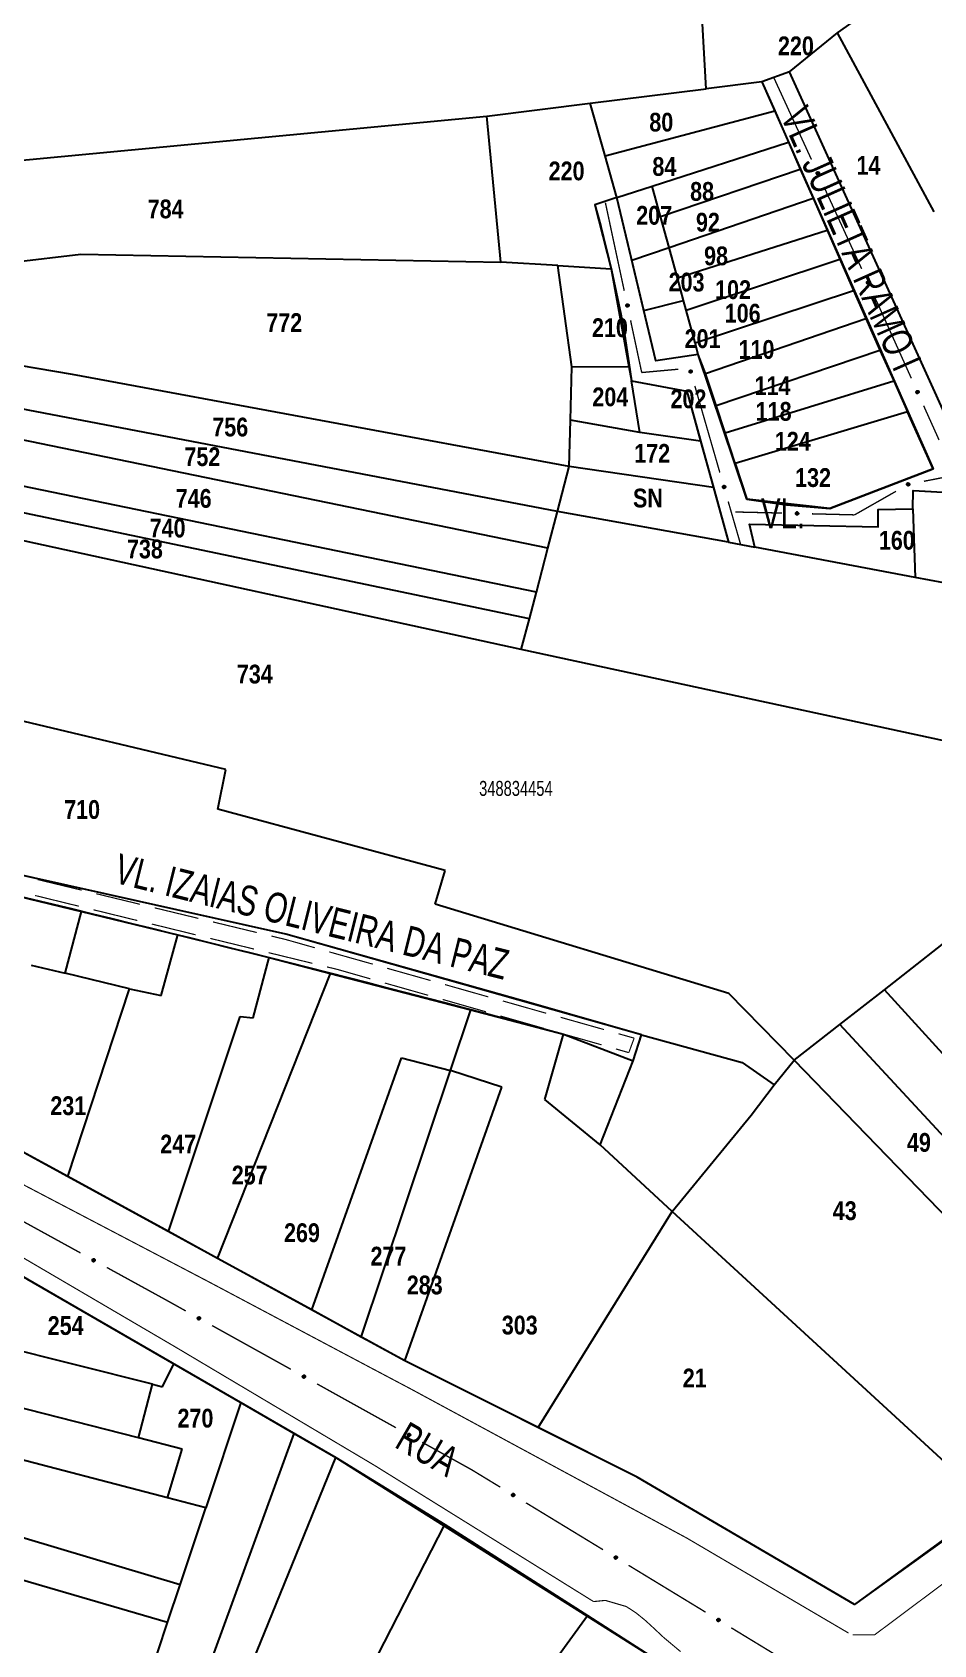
# Model space of a CAD drawing. Extents: x 200120 to 201962, y 4837541 to 4839252.
# Drawn here: x 200840.5 to 200960.5, y 4838831.1 to 4839045.8 of the extents above; entities that cross this region are included whole.
import ezdxf
from ezdxf.enums import TextEntityAlignment as Align

# ---------------------------------------------------------------- set-up
doc = ezdxf.new("R2010")
doc.units = 0
doc.header["$LTSCALE"] = 3
doc.header["$MEASUREMENT"] = 0
for name, color, linetype in [('CD-MALHA-LOTES', 40, 'CONTINUOUS'), ('CD_TXT_QUADRA', 7, 'CONTINUOUS'), ('RU-QUADRAS', 210, 'CONTINUOUS'), ('SV-EIXO-RUA-PAV', 20, 'CONTINUOUS'), ('SV-RUA-PAVIM-S-GUIA-C-GUIA', 7, 'CONTINUOUS'), ('SV-TXT-RUA-N-PAV-S-GUIA-C-GUIA', 7, 'CONTINUOUS'), ('SV-TXT-RUA-PAV-S-GUIA-C-GUIA', 7, 'CONTINUOUS'), ('Th_NmrPort', 1, 'CONTINUOUS')]:
    doc.layers.add(name, color=color, linetype=linetype)
doc.styles.add('3488-34-2D_TXTB$0$ARIAL', font='ARIAL.TTF')
doc.styles.add('ARIAL', font='ARIAL.TTF')
doc.styles.get("Standard").update_dxf_attribs({"font": 'swisscbo.ttf'})

msp = doc.modelspace()

# ---------------------------------------------------------------- linework, layer by layer
at = {"layer": 'CD-MALHA-LOTES'}
for p, q in [((200930.24, 4839038.29), (200929.77, 4839046.94)), ((200947.7, 4839045.74), (200950.43, 4839047.62)), ((200941.34, 4839040.53), (200947.7, 4839045.74)), ((200960.6, 4839021.91), (200947.7, 4839045.74)), ((200941.34, 4839040.53), (200937.67, 4839039.23)), ((200963.08, 4838992.64), (200941.34, 4839040.53)), ((200914.78, 4839036.35), (200930.24, 4839038.29)), ((200937.67, 4839039.23), (200930.24, 4839038.29)), ((200937.67, 4839039.23), (200939.37, 4839035.35)), ((200901.02, 4839034.62), (200914.78, 4839036.35)), ((200916.78, 4839029.35), (200914.78, 4839036.35)), ((200916.78, 4839029.35), (200939.37, 4839035.35)), ((200939.37, 4839035.35), (200941.19, 4839031.18)), ((200835.88, 4839028.45), (200901.02, 4839034.62)), ((200902.88, 4839015.22), (200901.02, 4839034.62)), ((200923.07, 4839025.32), (200941.19, 4839031.18)), ((200941.19, 4839031.18), (200942.77, 4839027.57)), ((200918.36, 4839023.8), (200916.78, 4839029.35)), ((200924.17, 4839021.3), (200942.77, 4839027.57)), ((200942.77, 4839027.57), (200944.47, 4839023.7)), ((200918.36, 4839023.8), (200923.07, 4839025.32)), ((200924.17, 4839021.3), (200923.07, 4839025.32)), ((200918.36, 4839023.8), (200915.4, 4839022.84)), ((200915.4, 4839022.84), (200917.6, 4839014.31)), ((200920.34, 4839015.49), (200918.36, 4839023.8)), ((200925.3, 4839017.14), (200944.47, 4839023.7)), ((200944.47, 4839023.7), (200946.33, 4839019.45)), ((200925.3, 4839017.14), (200924.17, 4839021.3)), ((200926.41, 4839013.1), (200946.33, 4839019.45)), ((200946.33, 4839019.45), (200948.03, 4839015.58)), ((200838, 4839015.18), (200846.98, 4839016.27)), ((200846.98, 4839016.27), (200902.88, 4839015.22)), ((200920.34, 4839015.49), (200925.3, 4839017.14)), ((200926.41, 4839013.1), (200925.3, 4839017.14)), ((200910.48, 4839014.75), (200902.88, 4839015.22)), ((200910.48, 4839014.75), (200917.6, 4839014.31)), ((200912.34, 4839001.28), (200910.48, 4839014.75)), ((200917.6, 4839014.31), (200919.95, 4839001.33)), ((200921.93, 4839008.78), (200920.34, 4839015.49)), ((200927.59, 4839008.79), (200948.03, 4839015.58)), ((200948.03, 4839015.58), (200949.84, 4839011.45)), ((200927.23, 4839010.11), (200926.41, 4839013.1)), ((200921.93, 4839008.78), (200927.23, 4839010.11)), ((200927.59, 4839008.79), (200927.23, 4839010.11)), ((200928.77, 4839004.47), (200949.84, 4839011.45)), ((200949.84, 4839011.45), (200951.48, 4839007.7)), ((200923.52, 4839002.07), (200921.93, 4839008.78)), ((200928.77, 4839004.47), (200927.59, 4839008.79)), ((200930.13, 4839000.37), (200951.48, 4839007.7)), ((200951.48, 4839007.7), (200953.37, 4839003.49)), ((200929.19, 4839002.92), (200928.77, 4839004.47)), ((200931.57, 4838996.14), (200953.37, 4839003.49)), ((200953.37, 4839003.49), (200955.21, 4838999.39)), ((200845.9, 4839000.25), (200838.84, 4839001.43)), ((200912.17, 4838994.19), (200912.34, 4839001.28)), ((200912.34, 4839001.28), (200919.95, 4839001.33)), ((200919.95, 4839001.33), (200920.3, 4838999.42)), ((200929.19, 4839002.92), (200923.52, 4839002.07)), ((200930.13, 4839000.37), (200929.19, 4839002.92)), ((200912.01, 4838988.01), (200845.9, 4839000.25)), ((200921.39, 4838992.52), (200920.3, 4838999.42)), ((200920.3, 4838999.42), (200927.67, 4838998.03)), ((200931.57, 4838996.14), (200930.13, 4839000.37)), ((200932.76, 4838992.49), (200955.21, 4838999.39)), ((200955.21, 4838999.39), (200957.05, 4838995.29)), ((200927.67, 4838998.03), (200929.5, 4838991.38)), ((200910.44, 4838982), (200837.91, 4838995.88)), ((200932.76, 4838992.49), (200931.57, 4838996.14)), ((200957.05, 4838995.29), (200934.1, 4838988.41)), ((200960.47, 4838987.67), (200957.05, 4838995.29)), ((200912.01, 4838988.01), (200912.17, 4838994.19)), ((200921.39, 4838992.52), (200912.17, 4838994.19)), ((200929.5, 4838991.38), (200921.39, 4838992.52)), ((200934.1, 4838988.41), (200932.76, 4838992.49)), ((200909.16, 4838977.11), (200837.24, 4838991.93)), ((200929.5, 4838991.38), (200931.21, 4838985.19)), ((200910.44, 4838982), (200912.01, 4838988.01)), ((200931.21, 4838985.19), (200912.01, 4838988.01)), ((200934.1, 4838988.41), (200935.67, 4838983.64)), ((200907.63, 4838971.26), (200836.25, 4838986)), ((200946.69, 4838982.42), (200960.47, 4838987.67)), ((200931.21, 4838985.19), (200933.21, 4838977.92)), ((200957.74, 4838982.35), (200957.81, 4838984.82)), ((200957.81, 4838984.82), (200964.16, 4838984.45)), ((200906.7, 4838967.72), (200835.67, 4838982.57)), ((200909.16, 4838977.11), (200910.44, 4838982)), ((200933.21, 4838977.92), (200910.44, 4838982)), ((200935.67, 4838983.64), (200940.93, 4838982.89)), ((200940.93, 4838982.89), (200946.69, 4838982.42)), ((200953.13, 4838982.29), (200957.74, 4838982.35)), ((200953.13, 4838979.95), (200953.13, 4838982.29)), ((200957.74, 4838982.35), (200958.06, 4838973.22)), ((200936, 4838980.31), (200953.13, 4838979.95)), ((200936.72, 4838977.24), (200936, 4838980.31)), ((200905.63, 4838963.63), (200835.08, 4838979.05)), ((200933.21, 4838977.92), (200936.72, 4838977.24)), ((200958.06, 4838973.22), (200936.72, 4838977.24)), ((200907.63, 4838971.26), (200909.16, 4838977.11)), ((200963.8, 4838972.16), (200958.06, 4838973.22)), ((200906.7, 4838967.72), (200907.63, 4838971.26)), ((200905.63, 4838963.63), (200906.7, 4838967.72)), ((200973.85, 4838948.87), (200905.63, 4838963.63)), ((200866.28, 4838947.65), (200831.2, 4838956)), ((200865.24, 4838942.37), (200866.28, 4838947.65)), ((200895.5, 4838934.2), (200865.24, 4838942.37)), ((200874.3, 4838925.75), (200827.7, 4838936.11)), ((200953.96, 4838918.35), (200976.11, 4838935.72)), ((200827.5, 4838933.49), (200847.07, 4838928.76)), ((200894.18, 4838929.74), (200895.5, 4838934.2)), ((200844.9, 4838920.54), (200847.07, 4838928.76)), ((200847.07, 4838928.76), (200859.89, 4838925.65)), ((200933.25, 4838917.85), (200894.18, 4838929.74)), ((200878.53, 4838924.56), (200874.3, 4838925.75)), ((200857.68, 4838917.58), (200859.89, 4838925.65)), ((200859.89, 4838925.65), (200872.08, 4838922.62)), ((200906.92, 4838916.56), (200878.53, 4838924.56)), ((200840.39, 4838921.63), (200844.9, 4838920.54)), ((200869.91, 4838914.59), (200872.08, 4838922.62)), ((200872.08, 4838922.62), (200880.22, 4838920.51)), ((200853.47, 4838918.46), (200844.9, 4838920.54)), ((200865.19, 4838882.57), (200880.22, 4838920.51)), ((200880.22, 4838920.51), (200898.93, 4838915.65)), ((200845.25, 4838893.47), (200853.47, 4838918.46)), ((200853.47, 4838918.46), (200857.68, 4838917.58)), ((200941.97, 4838908.95), (200933.25, 4838917.85)), ((200948.04, 4838913.7), (200953.96, 4838918.35)), ((200997.28, 4838870.74), (200953.96, 4838918.35)), ((200896.22, 4838907.57), (200898.93, 4838915.65)), ((200898.93, 4838915.65), (200911.25, 4838912.45)), ((200921.65, 4838912.34), (200906.92, 4838916.56)), ((200858.68, 4838886.14), (200868.22, 4838914.79)), ((200868.22, 4838914.79), (200869.91, 4838914.59)), ((200941.97, 4838908.95), (200948.04, 4838913.7)), ((200991.61, 4838866.68), (200948.04, 4838913.7)), ((200908.77, 4838903.71), (200911.25, 4838912.45)), ((200911.25, 4838912.45), (200920.5, 4838908.86)), ((200920.5, 4838908.86), (200921.65, 4838912.34)), ((200921.65, 4838912.34), (200935.04, 4838908.64)), ((200877.73, 4838875.71), (200889.66, 4838909.26)), ((200889.66, 4838909.26), (200896.22, 4838907.57)), ((200916.13, 4838897.71), (200920.5, 4838908.86)), ((200935.04, 4838908.64), (200939.31, 4838905.7)), ((200939.31, 4838905.7), (200941.97, 4838908.95)), ((200986.44, 4838862.99), (200941.97, 4838908.95)), ((200884.31, 4838872.1), (200896.22, 4838907.57)), ((200903.02, 4838905.39), (200896.22, 4838907.57)), ((200890.13, 4838868.92), (200903.02, 4838905.39)), ((200936.22, 4838901.64), (200939.31, 4838905.7)), ((200916.13, 4838897.71), (200908.77, 4838903.71)), ((200925.72, 4838888.82), (200936.22, 4838901.64)), ((200845.25, 4838893.47), (200834.76, 4838899.19)), ((200925.72, 4838888.82), (200916.13, 4838897.71)), ((200858.68, 4838886.14), (200845.25, 4838893.47)), ((200907.86, 4838860.06), (200925.72, 4838888.82)), ((200968.14, 4838849.78), (200925.72, 4838888.82)), ((200865.19, 4838882.57), (200858.68, 4838886.14)), ((200877.73, 4838875.71), (200865.19, 4838882.57)), ((200839.79, 4838879.84), (200859.39, 4838868.52)), ((200884.31, 4838872.1), (200877.73, 4838875.71)), ((200885.07, 4838871.68), (200884.31, 4838872.1)), ((200856.53, 4838865.83), (200835.98, 4838870.99)), ((200890.13, 4838868.92), (200885.07, 4838871.68)), ((200854.67, 4838858.68), (200812.8, 4838869.39)), ((200857.88, 4838865.49), (200859.39, 4838868.52)), ((200859.39, 4838868.52), (200868.27, 4838863.38)), ((200907.86, 4838860.06), (200890.13, 4838868.92)), ((200854.67, 4838858.68), (200856.53, 4838865.83)), ((200856.53, 4838865.83), (200857.88, 4838865.49)), ((200858.53, 4838850.7), (200811.09, 4838863.05)), ((200868.27, 4838863.38), (200863.61, 4838849.38)), ((200868.27, 4838863.38), (200875.41, 4838859.26)), ((200850.68, 4838791.75), (200875.41, 4838859.26)), ((200875.41, 4838859.26), (200880.94, 4838856.08)), ((200921.04, 4838853.47), (200907.86, 4838860.06)), ((200860.48, 4838857.19), (200854.67, 4838858.68)), ((200858.53, 4838850.7), (200860.48, 4838857.19)), ((200854.08, 4838790.23), (200880.94, 4838856.08)), ((200880.94, 4838856.08), (200895.43, 4838847.17)), ((200860.2, 4838839.14), (200808.77, 4838854.46)), ((200949.99, 4838836.51), (200921.04, 4838853.47)), ((200863.61, 4838849.38), (200858.53, 4838850.7)), ((200858.52, 4838834.09), (200807.31, 4838849.06)), ((200860.2, 4838839.14), (200863.61, 4838849.38)), ((200968.14, 4838849.78), (200949.99, 4838836.51)), ((200863.98, 4838785.81), (200895.43, 4838847.17)), ((200895.43, 4838847.17), (200914.42, 4838835.02)), ((200858.52, 4838834.09), (200860.2, 4838839.14)), ((200855.57, 4838825.21), (200858.52, 4838834.09)), ((200875.1, 4838780.84), (200914.42, 4838835.02)), ((200914.42, 4838835.02), (200923.83, 4838829))]:
    msp.add_line(p, q, dxfattribs=at)
at = {"layer": 'RU-QUADRAS', "color": 6, "linetype": 'Continuous'}
for points in [[(200963.08, 4838992.64), (200941.34, 4839040.53), (200937.67, 4839039.23), (200960.47, 4838987.67), (200946.69, 4838982.42), (200935.67, 4838983.64), (200929.19, 4839002.92), (200923.52, 4839002.07), (200918.36, 4839023.8), (200915.4, 4839022.84, -0.036532), (200920.3, 4838999.42), (200927.67, 4838998.03), (200933.21, 4838977.92), (200936.72, 4838977.24), (200936, 4838980.31), (200953.13, 4838979.95), (200953.13, 4838982.29), (200957.74, 4838982.35), (200957.81, 4838984.82), (200969.55, 4838984.14)], [(200827.5, 4838933.49, -0.007432), (200911.25, 4838912.45), (200920.5, 4838908.86), (200921.65, 4838912.34), (200874.3, 4838925.75), (200827.7, 4838936.11)], [(200799.86, 4838821.23), (200818.88, 4838891.93), (200880.94, 4838856.08), (200923.83, 4838829, -0.036089)]]:
    msp.add_lwpolyline(points, format="xyb", dxfattribs=at)
msp.add_lwpolyline([(201064.19, 4838918.64), (200949.99, 4838836.51), (200921.04, 4838853.47), (200890.13, 4838868.92), (200823.66, 4838905.25)], dxfattribs=at)
at = {"layer": 'SV-EIXO-RUA-PAV', "const_width": 0.18}
for points in [[(200939.25, 4839039.75), (200944.26, 4839028.85)], [(200945.93, 4839025.21), (200950.94, 4839014.31)], [(200916.82, 4839023.12), (200919.33, 4839011.39)], [(200952.61, 4839010.67), (200953.45, 4839008.86)], [(200920.17, 4839007.47), (200921.63, 4839000.63)], [(200953.45, 4839008.86), (200953.55, 4839008.63)], [(200953.55, 4839008.63), (200957.55, 4838999.74)], [(200921.66, 4839000.51), (200926.52, 4839000.95)], [(200921.63, 4839000.63), (200921.66, 4839000.51)], [(200928.73, 4838998.72), (200932.06, 4838987.19)], [(200959.19, 4838996.09), (200961.24, 4838991.53)], [(200965.06, 4838987.17), (200959.22, 4838986.03)], [(200955.51, 4838984.7), (200950.29, 4838981.73)], [(200933.17, 4838983.34), (200934.56, 4838978.54)], [(200934.34, 4838981.94), (200934.13, 4838981.95)], [(200940.34, 4838981.8), (200934.34, 4838981.94)], [(200949.98, 4838981.56), (200944.34, 4838981.7)], [(200950.29, 4838981.73), (200949.98, 4838981.56)], [(200934.56, 4838978.54), (200934.8, 4838977.7)], [(200836.43, 4838889.08), (200846.95, 4838883.3)], [(200850.45, 4838881.37), (200858.34, 4838877.04)], [(200858.34, 4838877.04), (200858.77, 4838876.8)], [(200858.77, 4838876.8), (200860.96, 4838875.58)], [(200864.46, 4838873.64), (200874.95, 4838867.81)], [(200878.44, 4838865.87), (200888.93, 4838860.04)], [(200892.43, 4838858.1), (200898.55, 4838854.7)], [(200898.55, 4838854.7), (200899.02, 4838854.44)], [(200899.02, 4838854.44), (200902.83, 4838852.12)], [(200906.25, 4838850.04), (200916.5, 4838843.8)], [(200919.91, 4838841.72), (200930.16, 4838835.48)], [(200933.58, 4838833.4), (200943.83, 4838827.16)]]:
    msp.add_lwpolyline(points, dxfattribs=at)
at = {"layer": 'SV-EIXO-RUA-PAV'}
for points in [[(200945.14, 4839027.21), (200945.18, 4839027.19), (200945.22, 4839027.17), (200945.24, 4839027.14), (200945.26, 4839027.11), (200945.27, 4839027.07), (200945.27, 4839027.04), (200945.27, 4839027), (200945.26, 4839026.95), (200945.23, 4839026.91), (200945.2, 4839026.89), (200945.17, 4839026.87), (200945.14, 4839026.86), (200945.1, 4839026.86), (200945.06, 4839026.86), (200945.01, 4839026.88), (200944.98, 4839026.9), (200944.95, 4839026.93), (200944.94, 4839026.96), (200944.93, 4839026.99), (200944.92, 4839027.03), (200944.92, 4839027.07), (200944.94, 4839027.12), (200944.97, 4839027.15), (200944.99, 4839027.18), (200945.02, 4839027.19), (200945.06, 4839027.2), (200945.09, 4839027.21), (200945.14, 4839027.21)], [(200951.82, 4839012.67), (200951.86, 4839012.65), (200951.9, 4839012.63), (200951.92, 4839012.6), (200951.94, 4839012.57), (200951.95, 4839012.53), (200951.96, 4839012.5), (200951.95, 4839012.46), (200951.94, 4839012.41), (200951.91, 4839012.38), (200951.88, 4839012.35), (200951.85, 4839012.33), (200951.82, 4839012.32), (200951.78, 4839012.32), (200951.74, 4839012.32), (200951.69, 4839012.34), (200951.66, 4839012.36), (200951.64, 4839012.39), (200951.62, 4839012.42), (200951.61, 4839012.46), (200951.6, 4839012.49), (200951.61, 4839012.53), (200951.62, 4839012.58), (200951.65, 4839012.61), (200951.67, 4839012.64), (200951.7, 4839012.65), (200951.74, 4839012.67), (200951.77, 4839012.67), (200951.82, 4839012.67)], [(200919.83, 4839009.59), (200919.87, 4839009.57), (200919.9, 4839009.54), (200919.92, 4839009.5), (200919.93, 4839009.47), (200919.93, 4839009.44), (200919.93, 4839009.4), (200919.91, 4839009.36), (200919.89, 4839009.32), (200919.86, 4839009.29), (200919.82, 4839009.27), (200919.79, 4839009.26), (200919.76, 4839009.26), (200919.72, 4839009.26), (200919.68, 4839009.27), (200919.64, 4839009.3), (200919.61, 4839009.33), (200919.59, 4839009.36), (200919.58, 4839009.4), (200919.58, 4839009.43), (200919.58, 4839009.47), (200919.59, 4839009.51), (200919.62, 4839009.55), (200919.65, 4839009.58), (200919.68, 4839009.6), (200919.72, 4839009.61), (200919.75, 4839009.61), (200919.79, 4839009.61), (200919.83, 4839009.59)], [(200928.24, 4839000.81), (200928.28, 4839000.78), (200928.31, 4839000.75), (200928.33, 4839000.72), (200928.34, 4839000.69), (200928.35, 4839000.66), (200928.35, 4839000.62), (200928.34, 4839000.58), (200928.32, 4839000.54), (200928.29, 4839000.5), (200928.26, 4839000.48), (200928.22, 4839000.47), (200928.19, 4839000.46), (200928.15, 4839000.47), (200928.11, 4839000.48), (200928.07, 4839000.5), (200928.04, 4839000.53), (200928.02, 4839000.56), (200928, 4839000.59), (200928, 4839000.63), (200928, 4839000.66), (200928.01, 4839000.7), (200928.03, 4839000.75), (200928.06, 4839000.78), (200928.09, 4839000.8), (200928.12, 4839000.81), (200928.16, 4839000.82), (200928.2, 4839000.82), (200928.24, 4839000.81)], [(200958.41, 4838998.09), (200958.46, 4838998.07), (200958.49, 4838998.05), (200958.52, 4838998.02), (200958.53, 4838997.99), (200958.54, 4838997.96), (200958.55, 4838997.92), (200958.55, 4838997.88), (200958.53, 4838997.83), (200958.5, 4838997.8), (200958.48, 4838997.77), (200958.44, 4838997.75), (200958.41, 4838997.74), (200958.37, 4838997.74), (200958.33, 4838997.74), (200958.29, 4838997.76), (200958.25, 4838997.78), (200958.23, 4838997.81), (200958.21, 4838997.84), (200958.2, 4838997.88), (200958.2, 4838997.91), (200958.2, 4838997.96), (200958.22, 4838998), (200958.24, 4838998.04), (200958.27, 4838998.06), (200958.3, 4838998.08), (200958.33, 4838998.09), (200958.37, 4838998.09), (200958.41, 4838998.09)], [(200932.68, 4838985.43), (200932.72, 4838985.41), (200932.75, 4838985.38), (200932.77, 4838985.35), (200932.79, 4838985.32), (200932.79, 4838985.28), (200932.79, 4838985.25), (200932.78, 4838985.21), (200932.76, 4838985.16), (200932.73, 4838985.13), (200932.7, 4838985.11), (200932.66, 4838985.1), (200932.63, 4838985.09), (200932.59, 4838985.09), (200932.55, 4838985.1), (200932.51, 4838985.13), (200932.48, 4838985.16), (200932.46, 4838985.19), (200932.45, 4838985.22), (200932.44, 4838985.26), (200932.44, 4838985.29), (200932.45, 4838985.33), (200932.47, 4838985.38), (200932.5, 4838985.41), (200932.53, 4838985.43), (200932.57, 4838985.44), (200932.6, 4838985.45), (200932.64, 4838985.45), (200932.68, 4838985.43)], [(200957.31, 4838985.6), (200957.3, 4838985.55), (200957.28, 4838985.51), (200957.25, 4838985.48), (200957.22, 4838985.46), (200957.19, 4838985.45), (200957.15, 4838985.44), (200957.11, 4838985.44), (200957.06, 4838985.45), (200957.03, 4838985.48), (200957, 4838985.5), (200956.98, 4838985.53), (200956.97, 4838985.56), (200956.96, 4838985.6), (200956.96, 4838985.64), (200956.97, 4838985.69), (200956.99, 4838985.73), (200957.02, 4838985.75), (200957.05, 4838985.77), (200957.08, 4838985.79), (200957.12, 4838985.79), (200957.16, 4838985.79), (200957.2, 4838985.78), (200957.24, 4838985.76), (200957.27, 4838985.73), (200957.29, 4838985.71), (200957.3, 4838985.67), (200957.31, 4838985.64), (200957.31, 4838985.6)], [(200942.48, 4838981.63), (200942.44, 4838981.6), (200942.4, 4838981.58), (200942.37, 4838981.57), (200942.33, 4838981.57), (200942.3, 4838981.57), (200942.26, 4838981.58), (200942.23, 4838981.6), (200942.19, 4838981.64), (200942.17, 4838981.68), (200942.16, 4838981.71), (200942.16, 4838981.75), (200942.16, 4838981.78), (200942.18, 4838981.82), (200942.2, 4838981.85), (200942.24, 4838981.89), (200942.27, 4838981.91), (200942.31, 4838981.92), (200942.34, 4838981.92), (200942.38, 4838981.92), (200942.41, 4838981.91), (200942.45, 4838981.88), (200942.48, 4838981.85), (200942.5, 4838981.81), (200942.51, 4838981.78), (200942.51, 4838981.74), (200942.51, 4838981.71), (200942.5, 4838981.67), (200942.48, 4838981.63)], [(200848.63, 4838882.5), (200848.67, 4838882.52), (200848.72, 4838882.52), (200848.75, 4838882.51), (200848.78, 4838882.5), (200848.81, 4838882.48), (200848.84, 4838882.45), (200848.86, 4838882.42), (200848.87, 4838882.37), (200848.87, 4838882.32), (200848.87, 4838882.29), (200848.85, 4838882.25), (200848.83, 4838882.23), (200848.81, 4838882.2), (200848.77, 4838882.18), (200848.72, 4838882.17), (200848.68, 4838882.16), (200848.64, 4838882.17), (200848.61, 4838882.19), (200848.58, 4838882.21), (200848.56, 4838882.23), (200848.54, 4838882.27), (200848.52, 4838882.32), (200848.52, 4838882.36), (200848.53, 4838882.39), (200848.54, 4838882.43), (200848.56, 4838882.46), (200848.59, 4838882.48), (200848.63, 4838882.5)], [(200862.64, 4838874.78), (200862.68, 4838874.79), (200862.73, 4838874.79), (200862.76, 4838874.79), (200862.79, 4838874.77), (200862.82, 4838874.75), (200862.85, 4838874.72), (200862.87, 4838874.69), (200862.88, 4838874.64), (200862.88, 4838874.6), (200862.88, 4838874.56), (200862.86, 4838874.53), (200862.84, 4838874.5), (200862.82, 4838874.48), (200862.78, 4838874.45), (200862.73, 4838874.44), (200862.69, 4838874.44), (200862.66, 4838874.45), (200862.62, 4838874.46), (200862.59, 4838874.48), (200862.57, 4838874.51), (200862.55, 4838874.54), (200862.53, 4838874.59), (200862.53, 4838874.63), (200862.54, 4838874.67), (200862.56, 4838874.7), (200862.57, 4838874.73), (200862.6, 4838874.76), (200862.64, 4838874.78)], [(200876.62, 4838867.01), (200876.67, 4838867.02), (200876.71, 4838867.02), (200876.75, 4838867.02), (200876.78, 4838867), (200876.81, 4838866.98), (200876.84, 4838866.95), (200876.86, 4838866.92), (200876.87, 4838866.87), (200876.87, 4838866.83), (200876.87, 4838866.79), (200876.85, 4838866.76), (200876.83, 4838866.73), (200876.8, 4838866.71), (200876.77, 4838866.68), (200876.72, 4838866.67), (200876.68, 4838866.67), (200876.64, 4838866.68), (200876.61, 4838866.69), (200876.58, 4838866.71), (200876.55, 4838866.74), (200876.53, 4838866.77), (200876.52, 4838866.82), (200876.52, 4838866.86), (200876.53, 4838866.9), (200876.54, 4838866.93), (200876.56, 4838866.96), (200876.59, 4838866.99), (200876.62, 4838867.01)], [(200890.61, 4838859.24), (200890.66, 4838859.25), (200890.7, 4838859.25), (200890.74, 4838859.25), (200890.77, 4838859.23), (200890.8, 4838859.21), (200890.82, 4838859.18), (200890.84, 4838859.15), (200890.86, 4838859.1), (200890.86, 4838859.06), (200890.85, 4838859.02), (200890.84, 4838858.99), (200890.82, 4838858.96), (200890.79, 4838858.94), (200890.75, 4838858.91), (200890.71, 4838858.9), (200890.66, 4838858.9), (200890.63, 4838858.91), (200890.6, 4838858.92), (200890.57, 4838858.94), (200890.54, 4838858.97), (200890.52, 4838859), (200890.51, 4838859.05), (200890.5, 4838859.09), (200890.51, 4838859.13), (200890.53, 4838859.16), (200890.55, 4838859.19), (200890.57, 4838859.22), (200890.61, 4838859.24)], [(200904.47, 4838851.25), (200904.52, 4838851.26), (200904.57, 4838851.26), (200904.6, 4838851.25), (200904.63, 4838851.23), (200904.66, 4838851.21), (200904.68, 4838851.19), (200904.7, 4838851.15), (200904.72, 4838851.1), (200904.71, 4838851.06), (200904.71, 4838851.02), (200904.69, 4838850.99), (200904.67, 4838850.96), (200904.64, 4838850.94), (200904.6, 4838850.92), (200904.56, 4838850.91), (200904.51, 4838850.91), (200904.48, 4838850.92), (200904.45, 4838850.93), (200904.42, 4838850.95), (200904.39, 4838850.98), (200904.37, 4838851.02), (200904.36, 4838851.07), (200904.36, 4838851.11), (200904.37, 4838851.14), (200904.39, 4838851.17), (200904.41, 4838851.2), (200904.44, 4838851.23), (200904.47, 4838851.25)], [(200918.14, 4838842.93), (200918.19, 4838842.94), (200918.23, 4838842.94), (200918.27, 4838842.93), (200918.3, 4838842.91), (200918.33, 4838842.89), (200918.35, 4838842.87), (200918.37, 4838842.83), (200918.38, 4838842.78), (200918.38, 4838842.74), (200918.37, 4838842.7), (200918.36, 4838842.67), (200918.34, 4838842.64), (200918.31, 4838842.62), (200918.27, 4838842.6), (200918.22, 4838842.59), (200918.18, 4838842.59), (200918.15, 4838842.6), (200918.11, 4838842.61), (200918.08, 4838842.63), (200918.06, 4838842.66), (200918.04, 4838842.7), (200918.03, 4838842.75), (200918.03, 4838842.79), (200918.04, 4838842.82), (200918.06, 4838842.85), (200918.08, 4838842.88), (200918.1, 4838842.91), (200918.14, 4838842.93)], [(200931.81, 4838834.61), (200931.85, 4838834.62), (200931.9, 4838834.62), (200931.93, 4838834.61), (200931.96, 4838834.59), (200931.99, 4838834.57), (200932.02, 4838834.54), (200932.04, 4838834.51), (200932.05, 4838834.46), (200932.05, 4838834.42), (200932.04, 4838834.38), (200932.02, 4838834.35), (200932, 4838834.32), (200931.97, 4838834.3), (200931.94, 4838834.28), (200931.89, 4838834.27), (200931.85, 4838834.26), (200931.81, 4838834.27), (200931.78, 4838834.29), (200931.75, 4838834.31), (200931.73, 4838834.34), (200931.71, 4838834.38), (200931.7, 4838834.42), (200931.7, 4838834.47), (200931.7, 4838834.5), (200931.72, 4838834.53), (200931.74, 4838834.56), (200931.77, 4838834.59), (200931.81, 4838834.61)]]:
    msp.add_lwpolyline(points, close=True, dxfattribs=at)
for points in [[(200944.92, 4839027.07), (200945.06, 4839026.86)], [(200944.92, 4839027.03), (200945.01, 4839026.88)], [(200944.93, 4839027.05), (200945.03, 4839026.88)], [(200944.93, 4839027.01), (200944.99, 4839026.89)], [(200944.93, 4839026.99), (200944.98, 4839026.9)], [(200944.94, 4839027.12), (200945.1, 4839026.86)], [(200944.94, 4839027.09), (200945.08, 4839026.86)], [(200944.95, 4839027.13), (200945.12, 4839026.86)], [(200944.97, 4839027.15), (200945.14, 4839026.86)], [(200944.98, 4839027.16), (200945.15, 4839026.87)], [(200944.99, 4839027.18), (200945.17, 4839026.87)], [(200945.01, 4839027.18), (200945.18, 4839026.88)], [(200945.02, 4839027.19), (200945.2, 4839026.89)], [(200945.04, 4839027.2), (200945.21, 4839026.91)], [(200945.06, 4839027.2), (200945.23, 4839026.91)], [(200945.08, 4839027.2), (200945.24, 4839026.94)], [(200945.09, 4839027.21), (200945.26, 4839026.95)], [(200945.11, 4839027.21), (200945.26, 4839026.98)], [(200945.14, 4839027.21), (200945.27, 4839027)], [(200945.16, 4839027.2), (200945.27, 4839027.02)], [(200945.18, 4839027.19), (200945.27, 4839027.04)], [(200945.2, 4839027.18), (200945.27, 4839027.06)], [(200945.22, 4839027.17), (200945.27, 4839027.07)], [(200951.6, 4839012.49), (200951.69, 4839012.34)], [(200951.61, 4839012.53), (200951.74, 4839012.32)], [(200951.61, 4839012.51), (200951.71, 4839012.34)], [(200951.61, 4839012.47), (200951.67, 4839012.36)], [(200951.61, 4839012.46), (200951.66, 4839012.36)], [(200951.62, 4839012.58), (200951.78, 4839012.32)], [(200951.62, 4839012.55), (200951.76, 4839012.32)], [(200951.63, 4839012.59), (200951.8, 4839012.32)], [(200951.65, 4839012.61), (200951.82, 4839012.32)], [(200951.66, 4839012.62), (200951.83, 4839012.33)], [(200951.67, 4839012.64), (200951.85, 4839012.33)], [(200951.69, 4839012.64), (200951.86, 4839012.34)], [(200951.7, 4839012.65), (200951.88, 4839012.35)], [(200951.72, 4839012.66), (200951.9, 4839012.37)], [(200951.74, 4839012.67), (200951.91, 4839012.38)], [(200951.76, 4839012.67), (200951.92, 4839012.4)], [(200951.77, 4839012.67), (200951.94, 4839012.41)], [(200951.79, 4839012.67), (200951.94, 4839012.44)], [(200951.82, 4839012.67), (200951.95, 4839012.46)], [(200951.84, 4839012.66), (200951.95, 4839012.48)], [(200951.86, 4839012.65), (200951.96, 4839012.5)], [(200951.88, 4839012.64), (200951.95, 4839012.52)], [(200951.9, 4839012.63), (200951.95, 4839012.53)], [(200919.58, 4839009.47), (200919.64, 4839009.3)], [(200919.58, 4839009.45), (200919.62, 4839009.32)], [(200919.59, 4839009.51), (200919.68, 4839009.27)], [(200919.59, 4839009.48), (200919.66, 4839009.29)], [(200919.61, 4839009.53), (200919.7, 4839009.27)], [(200919.62, 4839009.55), (200919.72, 4839009.26)], [(200919.63, 4839009.56), (200919.73, 4839009.26)], [(200919.65, 4839009.58), (200919.76, 4839009.26)], [(200919.67, 4839009.58), (200919.77, 4839009.26)], [(200919.68, 4839009.6), (200919.79, 4839009.26)], [(200919.7, 4839009.6), (200919.8, 4839009.27)], [(200919.72, 4839009.61), (200919.82, 4839009.27)], [(200919.74, 4839009.6), (200919.84, 4839009.28)], [(200919.75, 4839009.61), (200919.86, 4839009.29)], [(200919.77, 4839009.6), (200919.87, 4839009.31)], [(200919.79, 4839009.61), (200919.89, 4839009.32)], [(200919.81, 4839009.6), (200919.9, 4839009.34)], [(200919.83, 4839009.59), (200919.91, 4839009.36)], [(200919.85, 4839009.58), (200919.92, 4839009.39)], [(200919.87, 4839009.57), (200919.93, 4839009.4)], [(200919.89, 4839009.55), (200919.93, 4839009.43)], [(200919.9, 4839009.54), (200919.93, 4839009.44)], [(200919.58, 4839009.43), (200919.61, 4839009.33)], [(200928, 4839000.66), (200928.07, 4839000.5)], [(200928, 4839000.64), (200928.05, 4839000.52)], [(200928, 4839000.63), (200928.04, 4839000.53)], [(200928.01, 4839000.7), (200928.11, 4839000.48)], [(200928.01, 4839000.68), (200928.09, 4839000.49)], [(200928.02, 4839000.72), (200928.13, 4839000.47)], [(200928.03, 4839000.75), (200928.15, 4839000.47)], [(200928.05, 4839000.76), (200928.17, 4839000.47)], [(200928.06, 4839000.78), (200928.19, 4839000.46)], [(200928.08, 4839000.78), (200928.2, 4839000.47)], [(200928.09, 4839000.8), (200928.22, 4839000.47)], [(200928.11, 4839000.8), (200928.24, 4839000.48)], [(200928.12, 4839000.81), (200928.26, 4839000.48)], [(200928.14, 4839000.81), (200928.27, 4839000.5)], [(200928.16, 4839000.82), (200928.29, 4839000.5)], [(200928.18, 4839000.81), (200928.3, 4839000.52)], [(200928.2, 4839000.82), (200928.32, 4839000.54)], [(200928.21, 4839000.81), (200928.33, 4839000.56)], [(200928.24, 4839000.81), (200928.34, 4839000.58)], [(200928.26, 4839000.79), (200928.34, 4839000.61)], [(200928.28, 4839000.78), (200928.35, 4839000.62)], [(200928.3, 4839000.77), (200928.35, 4839000.65)], [(200928.31, 4839000.75), (200928.35, 4839000.66)], [(200958.2, 4838997.96), (200958.33, 4838997.74)], [(200958.2, 4838997.93), (200958.31, 4838997.76)], [(200958.2, 4838997.91), (200958.29, 4838997.76)], [(200958.2, 4838997.89), (200958.27, 4838997.78)], [(200958.2, 4838997.88), (200958.25, 4838997.78)], [(200958.21, 4838997.98), (200958.35, 4838997.74)], [(200958.22, 4838998), (200958.37, 4838997.74)], [(200958.23, 4838998.02), (200958.39, 4838997.74)], [(200958.24, 4838998.04), (200958.41, 4838997.74)], [(200958.26, 4838998.04), (200958.43, 4838997.75)], [(200958.27, 4838998.06), (200958.44, 4838997.75)], [(200958.28, 4838998.07), (200958.46, 4838997.76)], [(200958.3, 4838998.08), (200958.48, 4838997.77)], [(200958.32, 4838998.08), (200958.49, 4838997.79)], [(200958.33, 4838998.09), (200958.5, 4838997.8)], [(200958.35, 4838998.09), (200958.51, 4838997.82)], [(200958.37, 4838998.09), (200958.53, 4838997.83)], [(200958.39, 4838998.09), (200958.53, 4838997.86)], [(200958.41, 4838998.09), (200958.55, 4838997.88)], [(200958.44, 4838998.08), (200958.54, 4838997.91)], [(200958.46, 4838998.07), (200958.55, 4838997.92)], [(200958.48, 4838998.06), (200958.54, 4838997.95)], [(200958.49, 4838998.05), (200958.54, 4838997.96)], [(200932.44, 4838985.29), (200932.51, 4838985.13)], [(200932.44, 4838985.27), (200932.49, 4838985.15)], [(200932.44, 4838985.26), (200932.48, 4838985.16)], [(200932.45, 4838985.33), (200932.55, 4838985.1)], [(200932.45, 4838985.31), (200932.53, 4838985.12)], [(200932.47, 4838985.38), (200932.59, 4838985.09)], [(200932.47, 4838985.35), (200932.57, 4838985.1)], [(200932.49, 4838985.39), (200932.61, 4838985.1)], [(200932.5, 4838985.41), (200932.63, 4838985.09)], [(200932.52, 4838985.41), (200932.65, 4838985.1)], [(200932.53, 4838985.43), (200932.66, 4838985.1)], [(200932.55, 4838985.43), (200932.68, 4838985.11)], [(200932.57, 4838985.44), (200932.7, 4838985.11)], [(200932.59, 4838985.44), (200932.71, 4838985.13)], [(200932.6, 4838985.45), (200932.73, 4838985.13)], [(200932.62, 4838985.44), (200932.74, 4838985.15)], [(200932.64, 4838985.45), (200932.76, 4838985.16)], [(200932.66, 4838985.44), (200932.77, 4838985.19)], [(200932.68, 4838985.43), (200932.78, 4838985.21)], [(200932.7, 4838985.42), (200932.78, 4838985.23)], [(200932.72, 4838985.41), (200932.79, 4838985.25)], [(200932.74, 4838985.4), (200932.79, 4838985.27)], [(200932.75, 4838985.38), (200932.79, 4838985.28)], [(200957.16, 4838985.79), (200956.96, 4838985.64)], [(200957.2, 4838985.78), (200956.96, 4838985.6)], [(200957.18, 4838985.78), (200956.96, 4838985.62)], [(200957.12, 4838985.79), (200956.97, 4838985.69)], [(200957.13, 4838985.79), (200956.97, 4838985.67)], [(200957.22, 4838985.77), (200956.97, 4838985.58)], [(200957.24, 4838985.76), (200956.97, 4838985.56)], [(200957.25, 4838985.75), (200956.97, 4838985.55)], [(200957.27, 4838985.73), (200956.98, 4838985.53)], [(200957.08, 4838985.79), (200956.99, 4838985.73)], [(200957.09, 4838985.79), (200956.99, 4838985.71)], [(200957.27, 4838985.72), (200956.99, 4838985.52)], [(200957.29, 4838985.71), (200957, 4838985.5)], [(200957.29, 4838985.69), (200957.02, 4838985.49)], [(200957.3, 4838985.67), (200957.03, 4838985.48)], [(200957.3, 4838985.65), (200957.05, 4838985.47)], [(200957.31, 4838985.64), (200957.06, 4838985.45)], [(200957.31, 4838985.62), (200957.09, 4838985.45)], [(200957.31, 4838985.6), (200957.11, 4838985.44)], [(200957.3, 4838985.57), (200957.14, 4838985.45)], [(200957.3, 4838985.55), (200957.15, 4838985.44)], [(200957.29, 4838985.53), (200957.18, 4838985.45)], [(200957.28, 4838985.51), (200957.19, 4838985.45)], [(200942.5, 4838981.81), (200942.16, 4838981.78)], [(200942.51, 4838981.78), (200942.16, 4838981.75)], [(200942.51, 4838981.76), (200942.16, 4838981.73)], [(200942.51, 4838981.74), (200942.16, 4838981.71)], [(200942.51, 4838981.79), (200942.17, 4838981.77)], [(200942.51, 4838981.72), (200942.17, 4838981.69)], [(200942.51, 4838981.71), (200942.17, 4838981.68)], [(200942.48, 4838981.85), (200942.18, 4838981.82)], [(200942.49, 4838981.83), (200942.18, 4838981.8)], [(200942.46, 4838981.86), (200942.19, 4838981.84)], [(200942.5, 4838981.69), (200942.19, 4838981.66)], [(200942.5, 4838981.67), (200942.19, 4838981.64)], [(200942.45, 4838981.88), (200942.2, 4838981.85)], [(200942.49, 4838981.65), (200942.22, 4838981.62)], [(200942.43, 4838981.89), (200942.23, 4838981.87)], [(200942.48, 4838981.63), (200942.23, 4838981.6)], [(200942.41, 4838981.91), (200942.24, 4838981.89)], [(200942.46, 4838981.62), (200942.25, 4838981.59)], [(200942.39, 4838981.91), (200942.26, 4838981.9)], [(200942.44, 4838981.6), (200942.26, 4838981.58)], [(200942.38, 4838981.92), (200942.27, 4838981.91)], [(200942.42, 4838981.59), (200942.29, 4838981.58)], [(200942.4, 4838981.58), (200942.3, 4838981.57)], [(200848.52, 4838882.36), (200848.83, 4838882.23)], [(200848.52, 4838882.34), (200848.81, 4838882.22)], [(200848.52, 4838882.32), (200848.81, 4838882.2)], [(200848.53, 4838882.39), (200848.85, 4838882.25)], [(200848.53, 4838882.37), (200848.84, 4838882.24)], [(200848.53, 4838882.29), (200848.78, 4838882.19)], [(200848.54, 4838882.43), (200848.87, 4838882.29)], [(200848.54, 4838882.41), (200848.86, 4838882.27)], [(200848.54, 4838882.27), (200848.77, 4838882.18)], [(200848.55, 4838882.25), (200848.74, 4838882.18)], [(200848.56, 4838882.46), (200848.87, 4838882.32)], [(200848.56, 4838882.44), (200848.87, 4838882.31)], [(200848.56, 4838882.23), (200848.72, 4838882.17)], [(200848.57, 4838882.22), (200848.7, 4838882.17)], [(200848.58, 4838882.47), (200848.87, 4838882.35)], [(200848.58, 4838882.21), (200848.68, 4838882.16)], [(200848.59, 4838882.48), (200848.87, 4838882.37)], [(200848.61, 4838882.49), (200848.86, 4838882.39)], [(200848.63, 4838882.5), (200848.86, 4838882.42)], [(200848.65, 4838882.51), (200848.84, 4838882.44)], [(200848.67, 4838882.52), (200848.84, 4838882.45)], [(200848.7, 4838882.52), (200848.82, 4838882.47)], [(200848.72, 4838882.52), (200848.81, 4838882.48)], [(200862.53, 4838874.63), (200862.84, 4838874.5)], [(200862.53, 4838874.61), (200862.83, 4838874.49)], [(200862.53, 4838874.59), (200862.82, 4838874.48)], [(200862.54, 4838874.67), (200862.86, 4838874.53)], [(200862.54, 4838874.65), (200862.85, 4838874.52)], [(200862.54, 4838874.57), (200862.8, 4838874.47)], [(200862.55, 4838874.68), (200862.87, 4838874.54)], [(200862.55, 4838874.54), (200862.78, 4838874.45)], [(200862.56, 4838874.7), (200862.88, 4838874.56)], [(200862.56, 4838874.53), (200862.75, 4838874.45)], [(200862.57, 4838874.73), (200862.88, 4838874.6)], [(200862.57, 4838874.71), (200862.88, 4838874.58)], [(200862.57, 4838874.51), (200862.73, 4838874.44)], [(200862.58, 4838874.49), (200862.71, 4838874.44)], [(200862.59, 4838874.74), (200862.88, 4838874.62)], [(200862.59, 4838874.48), (200862.69, 4838874.44)], [(200862.6, 4838874.76), (200862.88, 4838874.64)], [(200862.62, 4838874.77), (200862.87, 4838874.67)], [(200862.64, 4838874.78), (200862.87, 4838874.69)], [(200862.66, 4838874.78), (200862.85, 4838874.71)], [(200862.68, 4838874.79), (200862.85, 4838874.72)], [(200862.71, 4838874.79), (200862.83, 4838874.74)], [(200862.73, 4838874.79), (200862.82, 4838874.75)], [(200876.52, 4838866.88), (200876.84, 4838866.75)], [(200876.52, 4838866.86), (200876.83, 4838866.73)], [(200876.52, 4838866.84), (200876.81, 4838866.72)], [(200876.52, 4838866.82), (200876.8, 4838866.71)], [(200876.53, 4838866.9), (200876.85, 4838866.76)], [(200876.53, 4838866.8), (200876.78, 4838866.7)], [(200876.53, 4838866.77), (200876.77, 4838866.68)], [(200876.54, 4838866.93), (200876.87, 4838866.79)], [(200876.54, 4838866.91), (200876.86, 4838866.77)], [(200876.55, 4838866.76), (200876.74, 4838866.68)], [(200876.55, 4838866.74), (200876.72, 4838866.67)], [(200876.56, 4838866.96), (200876.87, 4838866.83)], [(200876.56, 4838866.94), (200876.86, 4838866.81)], [(200876.57, 4838866.72), (200876.69, 4838866.67)], [(200876.58, 4838866.97), (200876.87, 4838866.85)], [(200876.58, 4838866.71), (200876.68, 4838866.67)], [(200876.59, 4838866.99), (200876.87, 4838866.87)], [(200876.61, 4838867), (200876.86, 4838866.9)], [(200876.62, 4838867.01), (200876.86, 4838866.92)], [(200876.65, 4838867.01), (200876.84, 4838866.94)], [(200876.67, 4838867.02), (200876.84, 4838866.95)], [(200876.7, 4838867.02), (200876.81, 4838866.97)], [(200876.71, 4838867.02), (200876.81, 4838866.98)], [(200890.54, 4838859.17), (200890.85, 4838859.04)], [(200890.55, 4838859.19), (200890.86, 4838859.06)], [(200890.56, 4838859.2), (200890.85, 4838859.08)], [(200890.57, 4838859.22), (200890.86, 4838859.1)], [(200890.59, 4838859.23), (200890.85, 4838859.13)], [(200890.61, 4838859.24), (200890.84, 4838859.15)], [(200890.64, 4838859.24), (200890.83, 4838859.17)], [(200890.66, 4838859.25), (200890.82, 4838859.18)], [(200890.68, 4838859.25), (200890.8, 4838859.2)], [(200890.7, 4838859.25), (200890.8, 4838859.21)], [(200890.5, 4838859.09), (200890.82, 4838858.96)], [(200890.51, 4838859.13), (200890.84, 4838858.99)], [(200890.51, 4838859.11), (200890.82, 4838858.98)], [(200890.51, 4838859.07), (200890.8, 4838858.95)], [(200890.51, 4838859.05), (200890.79, 4838858.94)], [(200890.52, 4838859.14), (200890.84, 4838859)], [(200890.52, 4838859.03), (200890.77, 4838858.93)], [(200890.52, 4838859), (200890.75, 4838858.91)], [(200890.53, 4838859.16), (200890.85, 4838859.02)], [(200890.54, 4838858.99), (200890.72, 4838858.91)], [(200890.54, 4838858.97), (200890.71, 4838858.9)], [(200890.56, 4838858.95), (200890.68, 4838858.9)], [(200890.57, 4838858.94), (200890.66, 4838858.9)], [(200904.36, 4838851.11), (200904.67, 4838850.96)], [(200904.36, 4838851.09), (200904.65, 4838850.95)], [(200904.36, 4838851.07), (200904.64, 4838850.94)], [(200904.37, 4838851.14), (200904.69, 4838850.99)], [(200904.37, 4838851.12), (200904.68, 4838850.98)], [(200904.37, 4838851.04), (200904.62, 4838850.93)], [(200904.37, 4838851.02), (200904.6, 4838850.92)], [(200904.38, 4838851.16), (200904.7, 4838851)], [(200904.39, 4838851.17), (200904.71, 4838851.02)], [(200904.39, 4838851), (200904.57, 4838850.92)], [(200904.39, 4838850.98), (200904.56, 4838850.91)], [(200904.4, 4838851.19), (200904.71, 4838851.04)], [(200904.41, 4838851.2), (200904.71, 4838851.06)], [(200904.41, 4838850.97), (200904.53, 4838850.91)], [(200904.42, 4838850.95), (200904.51, 4838850.91)], [(200904.43, 4838851.21), (200904.71, 4838851.08)], [(200904.44, 4838851.23), (200904.72, 4838851.1)], [(200904.46, 4838851.24), (200904.71, 4838851.13)], [(200904.47, 4838851.25), (200904.7, 4838851.15)], [(200904.5, 4838851.25), (200904.69, 4838851.17)], [(200904.52, 4838851.26), (200904.68, 4838851.19)], [(200904.55, 4838851.26), (200904.66, 4838851.2)], [(200904.57, 4838851.26), (200904.66, 4838851.21)], [(200918.03, 4838842.79), (200918.34, 4838842.64)], [(200918.03, 4838842.76), (200918.32, 4838842.63)], [(200918.03, 4838842.75), (200918.31, 4838842.62)], [(200918.04, 4838842.82), (200918.36, 4838842.67)], [(200918.04, 4838842.8), (200918.34, 4838842.66)], [(200918.04, 4838842.72), (200918.29, 4838842.61)], [(200918.04, 4838842.7), (200918.27, 4838842.6)], [(200918.05, 4838842.84), (200918.36, 4838842.68)], [(200918.06, 4838842.85), (200918.37, 4838842.7)], [(200918.06, 4838842.68), (200918.24, 4838842.6)], [(200918.06, 4838842.66), (200918.22, 4838842.59)], [(200918.07, 4838842.87), (200918.37, 4838842.72)], [(200918.08, 4838842.88), (200918.38, 4838842.74)], [(200918.08, 4838842.65), (200918.2, 4838842.59)], [(200918.08, 4838842.63), (200918.18, 4838842.59)], [(200918.09, 4838842.89), (200918.38, 4838842.76)], [(200918.1, 4838842.91), (200918.38, 4838842.78)], [(200918.12, 4838842.92), (200918.37, 4838842.81)], [(200918.14, 4838842.93), (200918.37, 4838842.83)], [(200918.17, 4838842.93), (200918.35, 4838842.85)], [(200918.19, 4838842.94), (200918.35, 4838842.87)], [(200918.21, 4838842.94), (200918.33, 4838842.88)], [(200918.23, 4838842.94), (200918.33, 4838842.89)], [(200931.7, 4838834.5), (200932.02, 4838834.35)], [(200931.7, 4838834.48), (200932.01, 4838834.34)], [(200931.7, 4838834.47), (200932, 4838834.32)], [(200931.7, 4838834.44), (200931.98, 4838834.31)], [(200931.7, 4838834.42), (200931.97, 4838834.3)], [(200931.71, 4838834.4), (200931.95, 4838834.29)], [(200931.71, 4838834.38), (200931.94, 4838834.28)], [(200931.72, 4838834.53), (200932.04, 4838834.38)], [(200931.72, 4838834.52), (200932.03, 4838834.36)], [(200931.72, 4838834.36), (200931.91, 4838834.27)], [(200931.73, 4838834.34), (200931.89, 4838834.27)], [(200931.74, 4838834.56), (200932.05, 4838834.42)], [(200931.74, 4838834.55), (200932.04, 4838834.4)], [(200931.74, 4838834.32), (200931.86, 4838834.27)], [(200931.75, 4838834.31), (200931.85, 4838834.26)], [(200931.76, 4838834.57), (200932.04, 4838834.44)], [(200931.77, 4838834.59), (200932.05, 4838834.46)], [(200931.79, 4838834.59), (200932.04, 4838834.48)], [(200931.81, 4838834.61), (200932.04, 4838834.51)], [(200931.83, 4838834.61), (200932.02, 4838834.53)], [(200931.85, 4838834.62), (200932.02, 4838834.54)], [(200931.88, 4838834.62), (200932, 4838834.56)], [(200931.9, 4838834.62), (200931.99, 4838834.57)]]:
    msp.add_lwpolyline(points, dxfattribs=at)
at = {"layer": 'SV-RUA-PAVIM-S-GUIA-C-GUIA', "const_width": 0.15}
for points in [[(200963.08, 4838992.64), (200941.34, 4839040.53), (200937.67, 4839039.23), (200960.47, 4838987.67), (200946.69, 4838982.42), (200935.67, 4838983.64), (200929.19, 4839002.92), (200923.52, 4839002.07), (200918.36, 4839023.8), (200915.4, 4839022.84), (200917.6, 4839014.31), (200920.3, 4838999.42), (200927.67, 4838998.03), (200933.21, 4838977.92), (200936.72, 4838977.24), (200936, 4838980.31), (200953.13, 4838979.95), (200953.13, 4838982.29), (200957.74, 4838982.35), (200957.81, 4838984.82), (200969.55, 4838984.14)], [(200847.09, 4838931.6), (200841.25, 4838933.01)], [(200840.9, 4838930.89), (200846.73, 4838929.46)], [(200854.86, 4838929.72), (200849.03, 4838931.13)], [(200848.67, 4838928.99), (200854.5, 4838927.56)], [(200862.64, 4838927.84), (200856.81, 4838929.25)], [(200856.44, 4838927.09), (200862.27, 4838925.66)], [(200870.41, 4838925.96), (200864.58, 4838927.37)], [(200864.21, 4838925.18), (200870.04, 4838923.76)], [(200874.18, 4838925.05), (200872.36, 4838925.49)], [(200874.3, 4838925.02), (200874.18, 4838925.05)], [(200878.15, 4838923.93), (200874.3, 4838925.02)], [(200871.99, 4838923.28), (200877.81, 4838921.86)], [(200879.76, 4838921.38), (200880.73, 4838921.15)], [(200885.85, 4838921.75), (200880.07, 4838923.38)], [(200880.73, 4838921.15), (200881.28, 4838921.01)], [(200881.28, 4838921.01), (200885.54, 4838919.79)], [(200887.46, 4838919.24), (200893.23, 4838917.6)], [(200893.55, 4838919.57), (200887.77, 4838921.2)], [(200901.24, 4838917.39), (200895.47, 4838919.03)], [(200895.16, 4838917.05), (200900.93, 4838915.4)], [(200908.94, 4838915.21), (200903.17, 4838916.85)], [(200902.85, 4838914.85), (200908.62, 4838913.2)], [(200916.64, 4838913.04), (200910.87, 4838914.67)], [(200910.54, 4838912.65), (200916.31, 4838911.01)], [(200920.65, 4838911.9), (200918.56, 4838912.49)], [(200919.94, 4838909.97), (200920.36, 4838911.12)], [(200920.36, 4838911.12), (200920.65, 4838911.9)], [(200918.23, 4838910.46), (200919.2, 4838910.18)], [(200919.2, 4838910.18), (200919.94, 4838909.97)], [(200864.15, 4838879.39), (200820.63, 4838902.19)], [(200819.47, 4838894.29), (200859.55, 4838870.8)], [(200885.52, 4838868.05), (200864.15, 4838879.39)], [(200859.55, 4838870.8), (200886.09, 4838855.02)], [(200890.93, 4838865.19), (200885.52, 4838868.05)], [(200927.67, 4838845.34), (200890.93, 4838865.19)], [(200886.09, 4838855.02), (200887.23, 4838854.31)], [(200887.23, 4838854.31), (200915.25, 4838836.89)], [(200949.19, 4838832.7), (200927.67, 4838845.34)], [(200969.59, 4838845.12), (200952.66, 4838832.46)], [(200915.25, 4838836.89), (200916.81, 4838837.05), (200919.61, 4838836.23), (200920.9, 4838835.39), (200922.14, 4838834.38), (200923.35, 4838833.27), (200924.55, 4838832.14), (200926.83, 4838830.23)], [(200952.66, 4838832.46), (200949.74, 4838832.46)]]:
    msp.add_lwpolyline(points, dxfattribs=at)

# ---------------------------------------------------------------- texts
at = {"layer": 'CD_TXT_QUADRA', "color": 7, "linetype": 'Continuous', "style": 'ARIAL', "width": 0.7}
msp.add_text('348834454', height=2, dxfattribs=at).set_placement((200900.01, 4838944.15))
at = {"layer": 'SV-TXT-RUA-N-PAV-S-GUIA-C-GUIA', "style": '3488-34-2D_TXTB$0$ARIAL', "width": 0.7}
for s, rotation, p in [('VL. JULIETA RAMO I', 294, (200940.07, 4839034.7)), ('VL. IZAIAS OLIVEIRA DA PAZ', 346, (200851.22, 4838932.64))]:
    msp.add_text(s, height=4, rotation=rotation, dxfattribs=at).set_placement(p)
msp.add_text('VL.', height=4, dxfattribs=at).set_placement((200937.54, 4838979.75))
at = {"layer": 'SV-TXT-RUA-PAV-S-GUIA-C-GUIA', "style": '3488-34-2D_TXTB$0$ARIAL', "width": 0.7}
msp.add_text('RUA', height=4, rotation=330, dxfattribs=at).set_placement((200888.59, 4838857.52))
at = {"layer": 'Th_NmrPort', "color": 1}
for s, p in [('220', (200939.8, 4839044)), ('80', (200922.67, 4839033.84)), ('84', (200923.08, 4839027.94)), ('14', (200950.25, 4839028.09)), ('220', (200909.27, 4839027.35)), ('88', (200928.1, 4839024.62)), ('784', (200855.89, 4839022.29)), ('207', (200920.93, 4839021.44)), ('92', (200928.88, 4839020.52)), ('98', (200929.96, 4839016.04)), ('203', (200925.24, 4839012.55)), ('102', (200931.43, 4839011.54)), ('106', (200932.71, 4839008.41)), ('772', (200871.68, 4839007.16)), ('210', (200915.04, 4839006.48)), ('201', (200927.37, 4839005.02)), ('110', (200934.55, 4839003.58)), ('114', (200936.68, 4838998.75)), ('204', (200915.09, 4838997.27)), ('202', (200925.49, 4838997.01)), ('118', (200936.83, 4838995.34)), ('756', (200864.49, 4838993.25)), ('124', (200939.38, 4838991.36)), ('752', (200860.78, 4838989.31)), ('172', (200920.66, 4838989.75)), ('132', (200942.08, 4838986.53)), ('746', (200859.62, 4838983.75)), ('SN', (200920.5, 4838983.8)), ('740', (200856.15, 4838979.8)), ('160', (200953.23, 4838978.18)), ('738', (200853.13, 4838977.02)), ('734', (200867.76, 4838960.37)), ('710', (200844.77, 4838942.34)), ('231', (200842.93, 4838902.91)), ('247', (200857.56, 4838897.8)), ('49', (200956.97, 4838898.02)), ('257', (200867.08, 4838893.67)), ('43', (200947.09, 4838888.93)), ('269', (200874.04, 4838886)), ('277', (200885.55, 4838882.88)), ('283', (200890.38, 4838879.04)), ('254', (200842.58, 4838873.64)), ('303', (200903.03, 4838873.7)), ('21', (200927.12, 4838866.65)), ('270', (200859.86, 4838861.31))]:
    msp.add_text(s, height=2.5, dxfattribs=at).set_placement(p, align=Align.MIDDLE_LEFT)

doc.saveas('drawing.dxf')
